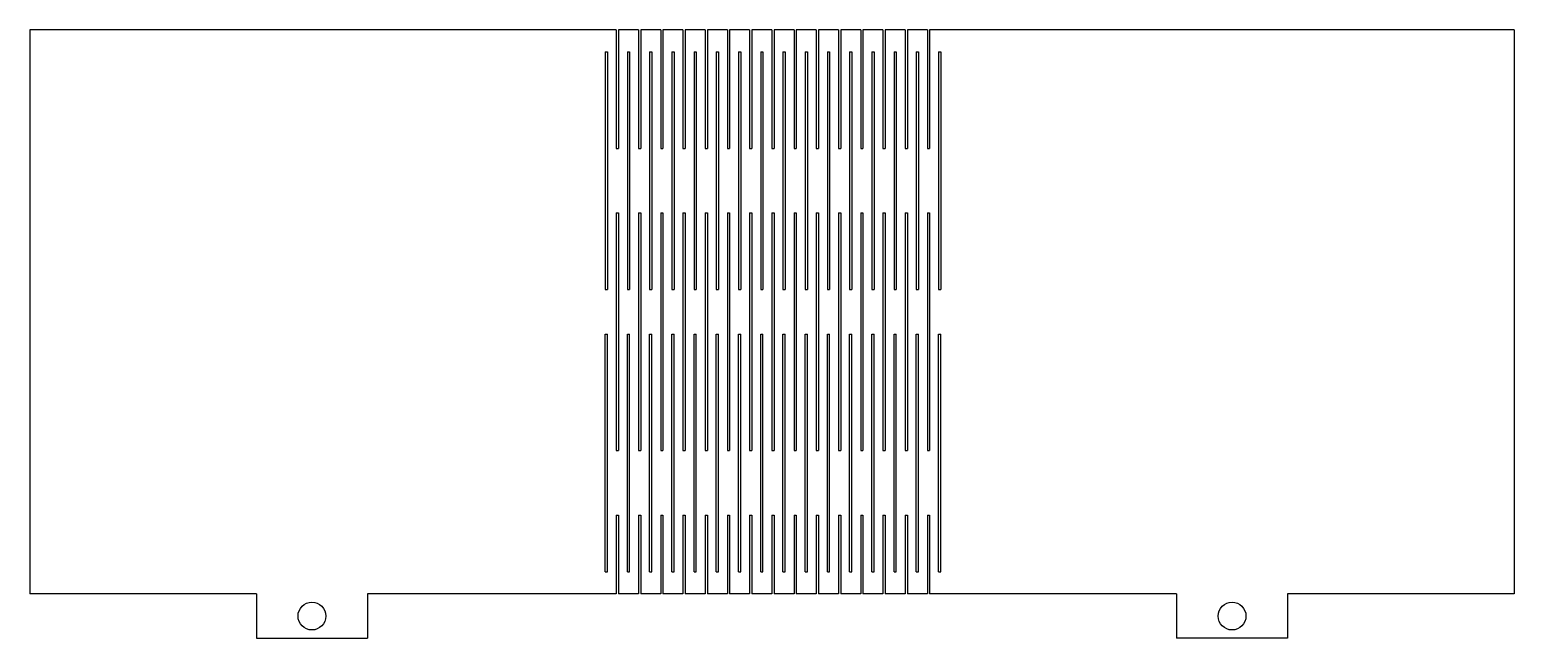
# Model space of a CAD drawing. Extents: x -67 to 67, y -29 to 25.
import ezdxf

# ---------------------------------------------------------------- set-up
doc = ezdxf.new("R2010")
doc.units = 0
doc.header["$MEASUREMENT"] = 0
doc.layers.add('MODELSKETCH_VISIBLE', color=7, linetype='CONTINUOUS')

msp = doc.modelspace()

# ---------------------------------------------------------------- linework, layer by layer
at = {"layer": 'MODELSKETCH_VISIBLE'}
for p, q in [((-14.014, 25.4), (-66.814, 25.4)), ((-66.814, 25.4), (-66.814, -25.4)), ((-14.014, 25.4), (-14.014, 14.7)), ((-12.014, 25.4), (-13.814, 25.4)), ((-13.814, 25.4), (-13.814, 14.7)), ((-12.014, 25.4), (-12.014, 14.7)), ((-10.014, 25.4), (-11.814, 25.4)), ((-11.814, 25.4), (-11.814, 14.7)), ((-10.014, 25.4), (-10.014, 14.7)), ((-8.014, 25.4), (-9.814, 25.4)), ((-9.814, 25.4), (-9.814, 14.7)), ((-8.014, 25.4), (-8.014, 14.7)), ((-6.014, 25.4), (-7.814, 25.4)), ((-7.814, 25.4), (-7.814, 14.7)), ((-6.014, 25.4), (-6.014, 14.7)), ((-4.014, 25.4), (-5.814, 25.4)), ((-5.814, 25.4), (-5.814, 14.7)), ((-4.014, 25.4), (-4.014, 14.7)), ((-2.014, 25.4), (-3.814, 25.4)), ((-3.814, 25.4), (-3.814, 14.7)), ((-2.014, 25.4), (-2.014, 14.7)), ((-0.014, 25.4), (-1.814, 25.4)), ((-1.814, 25.4), (-1.814, 14.7)), ((-0.014, 25.4), (-0.014, 14.7)), ((1.986, 25.4), (0.186, 25.4)), ((0.186, 25.4), (0.186, 14.7)), ((1.986, 25.4), (1.986, 14.7)), ((3.986, 25.4), (2.186, 25.4)), ((2.186, 25.4), (2.186, 14.7)), ((3.986, 25.4), (3.986, 14.7)), ((5.986, 25.4), (4.186, 25.4)), ((4.186, 25.4), (4.186, 14.7)), ((5.986, 25.4), (5.986, 14.7)), ((7.986, 25.4), (6.186, 25.4)), ((6.186, 25.4), (6.186, 14.7)), ((7.986, 25.4), (7.986, 14.7)), ((9.986, 25.4), (8.186, 25.4)), ((8.186, 25.4), (8.186, 14.7)), ((9.986, 25.4), (9.986, 14.7)), ((11.986, 25.4), (10.186, 25.4)), ((10.186, 25.4), (10.186, 14.7)), ((11.986, 25.4), (11.986, 14.7)), ((13.986, 25.4), (12.186, 25.4)), ((12.186, 25.4), (12.186, 14.7)), ((13.986, 25.4), (13.986, 14.7)), ((66.814, 25.4), (14.186, 25.4)), ((14.186, 25.4), (14.186, 14.7)), ((66.814, 25.4), (66.814, -25.4)), ((-15.014, 23.4), (-15.014, 2)), ((-15.014, 23.4), (-14.814, 23.4)), ((-14.814, 23.4), (-14.814, 2)), ((-13.014, 23.4), (-13.014, 2)), ((-13.014, 23.4), (-12.814, 23.4)), ((-12.814, 23.4), (-12.814, 2)), ((-11.014, 23.4), (-11.014, 2)), ((-11.014, 23.4), (-10.814, 23.4)), ((-10.814, 23.4), (-10.814, 2)), ((-9.014, 23.4), (-9.014, 2)), ((-9.014, 23.4), (-8.814, 23.4)), ((-8.814, 23.4), (-8.814, 2)), ((-7.014, 23.4), (-7.014, 2)), ((-7.014, 23.4), (-6.814, 23.4)), ((-6.814, 23.4), (-6.814, 2)), ((-5.014, 23.4), (-5.014, 2)), ((-5.014, 23.4), (-4.814, 23.4)), ((-4.814, 23.4), (-4.814, 2)), ((-3.014, 23.4), (-3.014, 2)), ((-3.014, 23.4), (-2.814, 23.4)), ((-2.814, 23.4), (-2.814, 2)), ((-1.014, 23.4), (-1.014, 2)), ((-1.014, 23.4), (-0.814, 23.4)), ((-0.814, 23.4), (-0.814, 2)), ((0.986, 23.4), (0.986, 2)), ((0.986, 23.4), (1.186, 23.4)), ((1.186, 23.4), (1.186, 2)), ((2.986, 23.4), (2.986, 2)), ((2.986, 23.4), (3.186, 23.4)), ((3.186, 23.4), (3.186, 2)), ((4.986, 23.4), (4.986, 2)), ((4.986, 23.4), (5.186, 23.4)), ((5.186, 23.4), (5.186, 2)), ((6.986, 23.4), (6.986, 2)), ((6.986, 23.4), (7.186, 23.4)), ((7.186, 23.4), (7.186, 2)), ((8.986, 23.4), (8.986, 2)), ((8.986, 23.4), (9.186, 23.4)), ((9.186, 23.4), (9.186, 2)), ((10.986, 23.4), (10.986, 2)), ((10.986, 23.4), (11.186, 23.4)), ((11.186, 23.4), (11.186, 2)), ((12.986, 23.4), (12.986, 2)), ((12.986, 23.4), (13.186, 23.4)), ((13.186, 23.4), (13.186, 2)), ((14.986, 23.4), (14.986, 2)), ((14.986, 23.4), (15.186, 23.4)), ((15.186, 23.4), (15.186, 2)), ((-14.014, 14.7), (-13.814, 14.7)), ((-12.014, 14.7), (-11.814, 14.7)), ((-10.014, 14.7), (-9.814, 14.7)), ((-8.014, 14.7), (-7.814, 14.7)), ((-6.014, 14.7), (-5.814, 14.7)), ((-4.014, 14.7), (-3.814, 14.7)), ((-2.014, 14.7), (-1.814, 14.7)), ((-0.014, 14.7), (0.186, 14.7)), ((1.986, 14.7), (2.186, 14.7)), ((3.986, 14.7), (4.186, 14.7)), ((5.986, 14.7), (6.186, 14.7)), ((7.986, 14.7), (8.186, 14.7)), ((9.986, 14.7), (10.186, 14.7)), ((11.986, 14.7), (12.186, 14.7)), ((13.986, 14.7), (14.186, 14.7)), ((-14.014, 8.9), (-14.014, -12.5)), ((-14.014, 8.9), (-13.814, 8.9)), ((-13.814, 8.9), (-13.814, -12.5)), ((-12.014, 8.9), (-12.014, -12.5)), ((-12.014, 8.9), (-11.814, 8.9)), ((-11.814, 8.9), (-11.814, -12.5)), ((-10.014, 8.9), (-10.014, -12.5)), ((-10.014, 8.9), (-9.814, 8.9)), ((-9.814, 8.9), (-9.814, -12.5)), ((-8.014, 8.9), (-8.014, -12.5)), ((-8.014, 8.9), (-7.814, 8.9)), ((-7.814, 8.9), (-7.814, -12.5)), ((-6.014, 8.9), (-6.014, -12.5)), ((-6.014, 8.9), (-5.814, 8.9)), ((-5.814, 8.9), (-5.814, -12.5)), ((-4.014, 8.9), (-4.014, -12.5)), ((-4.014, 8.9), (-3.814, 8.9)), ((-3.814, 8.9), (-3.814, -12.5)), ((-2.014, 8.9), (-2.014, -12.5)), ((-2.014, 8.9), (-1.814, 8.9)), ((-1.814, 8.9), (-1.814, -12.5)), ((-0.014, 8.9), (-0.014, -12.5)), ((-0.014, 8.9), (0.186, 8.9)), ((0.186, 8.9), (0.186, -12.5)), ((1.986, 8.9), (1.986, -12.5)), ((1.986, 8.9), (2.186, 8.9)), ((2.186, 8.9), (2.186, -12.5)), ((3.986, 8.9), (3.986, -12.5)), ((3.986, 8.9), (4.186, 8.9)), ((4.186, 8.9), (4.186, -12.5)), ((5.986, 8.9), (5.986, -12.5)), ((5.986, 8.9), (6.186, 8.9)), ((6.186, 8.9), (6.186, -12.5)), ((7.986, 8.9), (7.986, -12.5)), ((7.986, 8.9), (8.186, 8.9)), ((8.186, 8.9), (8.186, -12.5)), ((9.986, 8.9), (9.986, -12.5)), ((9.986, 8.9), (10.186, 8.9)), ((10.186, 8.9), (10.186, -12.5)), ((11.986, 8.9), (11.986, -12.5)), ((11.986, 8.9), (12.186, 8.9)), ((12.186, 8.9), (12.186, -12.5)), ((13.986, 8.9), (13.986, -12.5)), ((13.986, 8.9), (14.186, 8.9)), ((14.186, 8.9), (14.186, -12.5)), ((-15.014, 2), (-14.814, 2)), ((-13.014, 2), (-12.814, 2)), ((-11.014, 2), (-10.814, 2)), ((-9.014, 2), (-8.814, 2)), ((-7.014, 2), (-6.814, 2)), ((-5.014, 2), (-4.814, 2)), ((-3.014, 2), (-2.814, 2)), ((-1.014, 2), (-0.814, 2)), ((0.986, 2), (1.186, 2)), ((2.986, 2), (3.186, 2)), ((4.986, 2), (5.186, 2)), ((6.986, 2), (7.186, 2)), ((8.986, 2), (9.186, 2)), ((10.986, 2), (11.186, 2)), ((12.986, 2), (13.186, 2)), ((14.986, 2), (15.186, 2)), ((-15.014, -23.4), (-15.014, -2)), ((-15.014, -2), (-14.814, -2)), ((-14.814, -23.4), (-14.814, -2)), ((-13.014, -23.4), (-13.014, -2)), ((-13.014, -2), (-12.814, -2)), ((-12.814, -23.4), (-12.814, -2)), ((-11.014, -23.4), (-11.014, -2)), ((-11.014, -2), (-10.814, -2)), ((-10.814, -23.4), (-10.814, -2)), ((-9.014, -23.4), (-9.014, -2)), ((-9.014, -2), (-8.814, -2)), ((-8.814, -23.4), (-8.814, -2)), ((-7.014, -23.4), (-7.014, -2)), ((-7.014, -2), (-6.814, -2)), ((-6.814, -23.4), (-6.814, -2)), ((-5.014, -23.4), (-5.014, -2)), ((-5.014, -2), (-4.814, -2)), ((-4.814, -23.4), (-4.814, -2)), ((-3.014, -23.4), (-3.014, -2)), ((-3.014, -2), (-2.814, -2)), ((-2.814, -23.4), (-2.814, -2)), ((-1.014, -23.4), (-1.014, -2)), ((-1.014, -2), (-0.814, -2)), ((-0.814, -23.4), (-0.814, -2)), ((0.986, -23.4), (0.986, -2)), ((0.986, -2), (1.186, -2)), ((1.186, -23.4), (1.186, -2)), ((2.986, -23.4), (2.986, -2)), ((2.986, -2), (3.186, -2)), ((3.186, -23.4), (3.186, -2)), ((4.986, -23.4), (4.986, -2)), ((4.986, -2), (5.186, -2)), ((5.186, -23.4), (5.186, -2)), ((6.986, -23.4), (6.986, -2)), ((6.986, -2), (7.186, -2)), ((7.186, -23.4), (7.186, -2)), ((8.986, -23.4), (8.986, -2)), ((8.986, -2), (9.186, -2)), ((9.186, -23.4), (9.186, -2)), ((10.986, -23.4), (10.986, -2)), ((10.986, -2), (11.186, -2)), ((11.186, -23.4), (11.186, -2)), ((12.986, -23.4), (12.986, -2)), ((12.986, -2), (13.186, -2)), ((13.186, -23.4), (13.186, -2)), ((14.986, -23.4), (14.986, -2)), ((14.986, -2), (15.186, -2)), ((15.186, -23.4), (15.186, -2)), ((-14.014, -12.5), (-13.814, -12.5)), ((-12.014, -12.5), (-11.814, -12.5)), ((-10.014, -12.5), (-9.814, -12.5)), ((-8.014, -12.5), (-7.814, -12.5)), ((-6.014, -12.5), (-5.814, -12.5)), ((-4.014, -12.5), (-3.814, -12.5)), ((-2.014, -12.5), (-1.814, -12.5)), ((-0.014, -12.5), (0.186, -12.5)), ((1.986, -12.5), (2.186, -12.5)), ((3.986, -12.5), (4.186, -12.5)), ((5.986, -12.5), (6.186, -12.5)), ((7.986, -12.5), (8.186, -12.5)), ((9.986, -12.5), (10.186, -12.5)), ((11.986, -12.5), (12.186, -12.5)), ((13.986, -12.5), (14.186, -12.5)), ((-14.014, -18.3), (-14.014, -25.4)), ((-14.014, -18.3), (-13.814, -18.3)), ((-13.814, -18.3), (-13.814, -25.4)), ((-12.014, -18.3), (-12.014, -25.4)), ((-12.014, -18.3), (-11.814, -18.3)), ((-11.814, -18.3), (-11.814, -25.4)), ((-10.014, -18.3), (-10.014, -25.4)), ((-10.014, -18.3), (-9.814, -18.3)), ((-9.814, -18.3), (-9.814, -25.4)), ((-8.014, -18.3), (-8.014, -25.4)), ((-8.014, -18.3), (-7.814, -18.3)), ((-7.814, -18.3), (-7.814, -25.4)), ((-6.014, -18.3), (-6.014, -25.4)), ((-6.014, -18.3), (-5.814, -18.3)), ((-5.814, -18.3), (-5.814, -25.4)), ((-4.014, -18.3), (-4.014, -25.4)), ((-4.014, -18.3), (-3.814, -18.3)), ((-3.814, -18.3), (-3.814, -25.4)), ((-2.014, -18.3), (-2.014, -25.4)), ((-2.014, -18.3), (-1.814, -18.3)), ((-1.814, -18.3), (-1.814, -25.4)), ((-0.014, -18.3), (-0.014, -25.4)), ((-0.014, -18.3), (0.186, -18.3)), ((0.186, -18.3), (0.186, -25.4)), ((1.986, -18.3), (1.986, -25.4)), ((1.986, -18.3), (2.186, -18.3)), ((2.186, -18.3), (2.186, -25.4)), ((3.986, -18.3), (3.986, -25.4)), ((3.986, -18.3), (4.186, -18.3)), ((4.186, -18.3), (4.186, -25.4)), ((5.986, -18.3), (5.986, -25.4)), ((5.986, -18.3), (6.186, -18.3)), ((6.186, -18.3), (6.186, -25.4)), ((7.986, -18.3), (7.986, -25.4)), ((7.986, -18.3), (8.186, -18.3)), ((8.186, -18.3), (8.186, -25.4)), ((9.986, -18.3), (9.986, -25.4)), ((9.986, -18.3), (10.186, -18.3)), ((10.186, -18.3), (10.186, -25.4)), ((11.986, -18.3), (11.986, -25.4)), ((11.986, -18.3), (12.186, -18.3)), ((12.186, -18.3), (12.186, -25.4)), ((13.986, -18.3), (13.986, -25.4)), ((13.986, -18.3), (14.186, -18.3)), ((14.186, -18.3), (14.186, -25.4)), ((-15.014, -23.4), (-14.814, -23.4)), ((-13.014, -23.4), (-12.814, -23.4)), ((-11.014, -23.4), (-10.814, -23.4)), ((-9.014, -23.4), (-8.814, -23.4)), ((-7.014, -23.4), (-6.814, -23.4)), ((-5.014, -23.4), (-4.814, -23.4)), ((-3.014, -23.4), (-2.814, -23.4)), ((-1.014, -23.4), (-0.814, -23.4)), ((0.986, -23.4), (1.186, -23.4)), ((2.986, -23.4), (3.186, -23.4)), ((4.986, -23.4), (5.186, -23.4)), ((6.986, -23.4), (7.186, -23.4)), ((8.986, -23.4), (9.186, -23.4)), ((10.986, -23.4), (11.186, -23.4)), ((12.986, -23.4), (13.186, -23.4)), ((14.986, -23.4), (15.186, -23.4)), ((-46.414, -25.4), (-66.814, -25.4)), ((-46.414, -25.4), (-46.414, -29.4)), ((-36.414, -25.4), (-36.414, -29.4)), ((-14.014, -25.4), (-36.414, -25.4)), ((-12.014, -25.4), (-13.814, -25.4)), ((-10.014, -25.4), (-11.814, -25.4)), ((-8.014, -25.4), (-9.814, -25.4)), ((-6.014, -25.4), (-7.814, -25.4)), ((-4.014, -25.4), (-5.814, -25.4)), ((-2.014, -25.4), (-3.814, -25.4)), ((-0.014, -25.4), (-1.814, -25.4)), ((1.986, -25.4), (0.186, -25.4)), ((3.986, -25.4), (2.186, -25.4)), ((5.986, -25.4), (4.186, -25.4)), ((7.986, -25.4), (6.186, -25.4)), ((9.986, -25.4), (8.186, -25.4)), ((11.986, -25.4), (10.186, -25.4)), ((13.986, -25.4), (12.186, -25.4)), ((36.414, -25.4), (14.186, -25.4)), ((36.414, -25.4), (36.414, -29.4)), ((46.414, -25.4), (46.414, -29.4)), ((66.814, -25.4), (46.414, -25.4)), ((-46.414, -29.4), (-36.414, -29.4)), ((46.414, -29.4), (36.414, -29.4))]:
    msp.add_line(p, q, dxfattribs=at)
for centre in [(-41.414, -27.4), (41.414, -27.4)]:
    msp.add_circle(centre, 1.25, dxfattribs=at)

doc.saveas('drawing.dxf')
